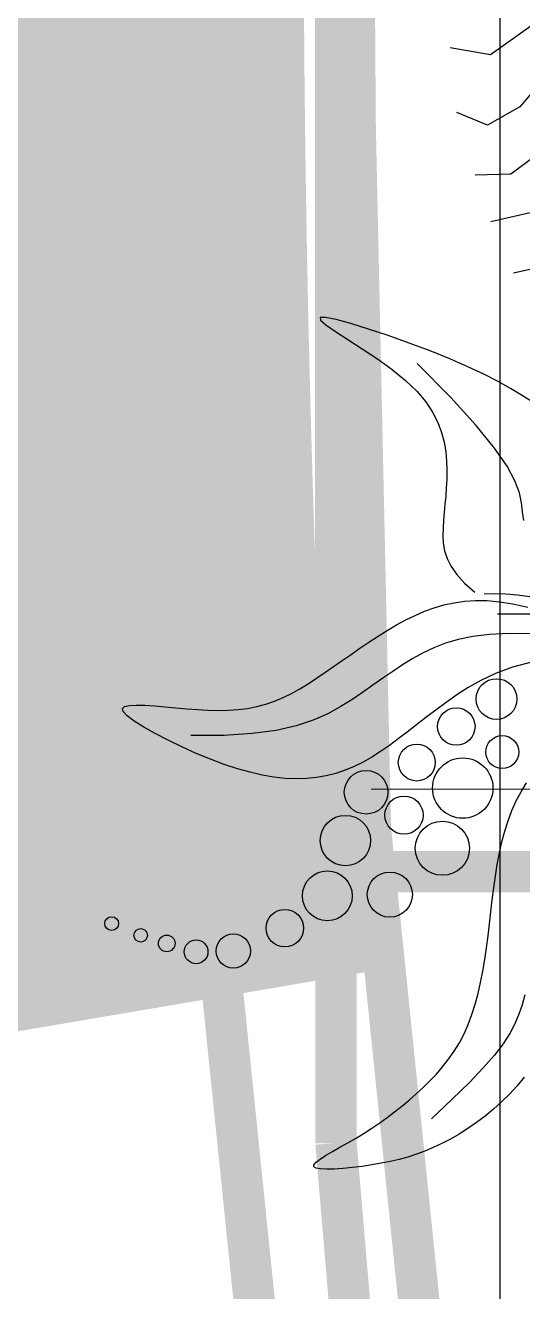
# Model space of a CAD drawing. Header units: millimetres. Extents: x -1030105 to 906887, y -616134 to 1220667.
# Drawn here: x -102164 to -101563, y 518476 to 520007 of the extents above; entities that cross this region are included whole.
import ezdxf
from ezdxf.enums import TextEntityAlignment as Align

# ---------------------------------------------------------------- set-up
doc = ezdxf.new("R2010")
doc.units = ezdxf.units.MM
doc.header["$MEASUREMENT"] = 0
for name, pattern in [('CENTER', [2, 1.25, -0.25, 0.25, -0.25]), ('DASH', [0.35, 0.25, -0.1]), ('DASHED', [0.75, 0.5, -0.25])]:
    doc.linetypes.add(name, pattern=pattern)
doc.layers.add('A-Furniture', color=143, linetype='Continuous')
doc.layers.add('A-Tree', color=98, linetype='Continuous')
doc.layers.add('A-Wall', color=6, linetype='Continuous', lineweight=9)
doc.styles.add('Arial_Bold', font='arialbd.ttf')

# ---------------------------------------------------------------- blocks, each defined once
blk = doc.blocks.new('FUR')
at = {"layer": 'A-Furniture', "color": 8, "linetype": 'DASH', "lineweight": 9, "ltscale": 1000, "const_width": 50}
blk.add_lwpolyline([(-33574.116996225, 38198.03701352875), (-3.274180926382542e-10, 38211.88251353393), (0, 0), (-7049.126603505938, -1.164153218269348e-10, -0.3011393681377011), (-23981.73349209089, -18888.11748647457), (-49064.43265007329, -18888.11748647457, -0.06124952190979967), (-52473.9447657284, -15923.13210822688), (-52473.9447657284, -15923.13210822688, -0.127607782766149), (-56769.0085550223, -7888.247632739716), (-57047.06649999994, -6235.426486474578, -0.1924218543560013), (-53256.03130311794, 9916.925028712954), (-55726.52506250713, 11649.12232822133, -0.09220963238652186), (-52805.8425345454, 17542.93784715806, -0.09579334497253111), (-54512.04080293298, 23938.01559452759, -0.1077169431674273), (-53957.97341630229, 28268.68321032356, -0.2285839789093287), (-47025.84992466056, 33492.16687116434, 0.2045490622853214), (-42688.61020563537, 36230.61212708103, 0.1311708844373413), (-42047.51066320275, 38025.4441493589, -0.3035398224954187), (-39524.66233420366, 41042.55836063065, -0.3273425619805889)], format="xyb", close=True, dxfattribs=at)
blk = doc.blocks.new('CAY8')
at = {"color": 0, "linetype": 'ByBlock'}
for p, q in [((72.6462484009553, -233.6212179550257), (80.36799304202032, -234.7430225601256)), ((135.7716502886051, -226.8643371331036), (143.0001645456814, -231.5870624488289)), ((143.0001645456814, -231.5870624488289), (149.9533863285778, -236.6349181787937)), ((80.36799304202032, -234.7430225601256), (88.02091485676101, -236.3681536329805)), ((88.02091485676101, -236.3681536329805), (95.63733993699316, -238.6039457755087)), ((95.63733993699316, -238.6039457755087), (103.5040313038353, -241.6994570438019)), ((103.5040313038353, -241.6994570438019), (111.9713612101423, -245.939176357364)), ((149.9533863285778, -236.6349181787937), (156.6083745520609, -241.9797680675165)), ((156.6083745520609, -241.9797680675165), (162.9505303616697, -247.5809707781427)), ((-220.3902810532218, -252.2313189676697), (-218.4597183817805, -269.5819007549562)), ((-82.51026915557122, -254.1169279278674), (-89.75338225807172, -250.7041029385055)), ((111.9713612101423, -245.939176357364), (121.3897019096203, -251.6075926352405)), ((121.3897019096203, -251.6075926352405), (132.1094256544038, -258.9891947965425)), ((162.9505303616697, -247.5809707781427), (168.9673404604564, -253.3947587066341)), ((168.9673404604564, -253.3947587066341), (174.646291551735, -259.3773642463984)), ((-204.1770515958979, -259.5315958244446), (-202.42883978797, -277.208990010824)), ((-183.0144601664633, -256.6710789009794), (-176.9606315655237, -271.6489539665472)), ((-74.99186362957516, -257.0420574059808), (-82.51026915557122, -254.1169279278674)), ((-67.21067902791219, -259.5107539848304), (-74.99186362957516, -257.0420574059808)), ((-59.17922869827999, -261.5542802762702), (-67.21067902791219, -259.5107539848304)), ((-50.910025987263, -263.2038988930053), (-59.17922869827999, -261.5542802762702)), ((-42.41558424301729, -264.4908724468896), (-50.910025987263, -263.2038988930053)), ((132.1094256544038, -258.9891947965425), (144.480904698461, -268.3684717614942)), ((174.646291551735, -259.3773642463984), (179.9748703394089, -265.4850197928736)), ((-491.998555731856, -267.1843394822918), (-478.5144525400665, -305.2933315241371)), ((-232.2925154350505, -264.4540834785057), (-232.6673759386158, -274.1677182105032)), ((-225.4979072458282, -276.9266904407614), (-224.2572398332832, -265.0453329040593)), ((-218.4597183817805, -269.5819007549562), (-216.1801887473976, -287.6287594048317)), ((-176.9606315655237, -271.6489539665472), (-170.6690503297777, -284.1508366801845)), ((-33.70841681199636, -265.446463549908), (-42.41558424301729, -264.4908724468896)), ((-24.80520811560382, -266.1061031210684), (-33.70841681199636, -265.446463549908)), ((-15.73932686849548, -266.5218953043277), (-24.80520811560382, -266.1061031210684)), ((-6.548312858443751, -266.7501125522376), (-15.73932686849548, -266.5218953043277)), ((2.730294126124136, -266.8470273151233), (-6.548312858443751, -266.7501125522376)), ((12.05895429710836, -266.8689120448162), (2.730294126124136, -266.8470273151233)), ((21.40012786575426, -266.8720391924926), (12.05895429710836, -266.8689120448162)), ((30.71627504422395, -266.9126812095255), (21.40012786575426, -266.8720391924926)), ((39.96985604467955, -267.0471105474844), (30.71627504422395, -266.9126812095255)), ((49.12437382765529, -267.3284734300451), (39.96985604467955, -267.0471105474844)), ((58.1475023521507, -267.7974111751373), (49.12437382765529, -267.3284734300451)), ((67.0079583255374, -268.4914388730595), (58.1475023521507, -267.7974111751373)), ((75.67445845630027, -269.4480716137823), (67.0079583255374, -268.4914388730595)), ((84.11571945154901, -270.7048244879315), (75.67445845630027, -269.4480716137823)), ((92.30045801944107, -272.2992125858054), (84.11571945154901, -270.7048244879315)), ((100.1973908680684, -274.2687509973093), (92.30045801944107, -272.2992125858054)), ((144.480904698461, -268.3684717614942), (158.8545112940574, -280.0299124484864)), ((179.9748703394089, -265.4850197928736), (184.9405635263993, -271.6739577403187)), ((184.9405635263993, -271.6739577403187), (189.5308578166096, -277.9004104833857)), ((-382.1369582711759, -280.5191678593528), (-386.0671761674075, -288.4390074663079)), ((-311.1615428909699, -281.6154388263149), (-319.8676678219981, -286.0469024348331)), ((-303.6942347764834, -279.0784840748584), (-311.1615428909699, -281.6154388263149)), ((-296.9214151545875, -277.4512688822488), (-303.6942347764834, -279.0784840748584)), ((-290.3550654839328, -275.8803265096849), (-296.9214151545875, -277.4512688822488)), ((-232.6673759386158, -274.1677182105032), (-232.4497407309591, -283.1527273037846)), ((-225.9726720699673, -287.4634887535703), (-225.4979072458282, -276.9266904407614)), ((-202.42883978797, -277.208990010824), (-200.051834827942, -292.1571656302822)), ((107.7752347048681, -276.6509548135273), (100.1973908680684, -274.2687509973093)), ((115.012091218452, -279.4697920142189), (107.7752347048681, -276.6509548135273)), ((121.9236020216067, -282.6950421409838), (115.012091218452, -279.4697920142189)), ((128.5347937070492, -286.2829376254067), (121.9236020216067, -282.6950421409838)), ((158.8545112940574, -280.0299124484864), (175.580617695161, -294.2580057777432)), ((189.5308578166096, -277.9004104833857), (193.7332399130264, -284.1206104171197)), ((-529.3913997838954, -289.0289628083901), (-515.9073176128059, -327.1379701222595)), ((-386.0671761674075, -288.4390074663079), (-390.1538102710019, -297.4592877890009)), ((-319.8676678219981, -286.0469024348331), (-330.3569378940429, -293.3576441991518)), ((-232.4497407309591, -283.1527273037846), (-231.677232809101, -291.6000383943301)), ((-231.677232809101, -291.6000383943301), (-230.3874751692765, -299.7005791187748)), ((-225.7366224230991, -296.962190919452), (-225.9726720699673, -287.4634887535703)), ((-200.051834827942, -292.1571656302822), (-197.086704929503, -304.8169243489083)), ((-170.6690503297777, -284.1508366801845), (-164.1928979695349, -294.6831801166245)), ((134.8706928684132, -290.1897108989415), (128.5347937070492, -286.2829376254067)), ((140.9563260979576, -294.3715943929765), (134.8706928684132, -290.1897108989415)), ((193.7332399130264, -284.1206104171197), (197.543538717453, -290.3053791371694)), ((197.543538717453, -290.3053791371694), (200.990951921196, -296.4838950474932)), ((-632.8932330630832, -297.3127294289934), (-606.485776964355, -314.8783949206172)), ((-570.0478983648045, -299.0504627287573), (-554.2241888582848, -315.9424792570117)), ((-390.1538102710019, -297.4592877890009), (-394.3655773400151, -307.6800488660792)), ((-330.3569378940429, -293.3576441991518), (-343.1736814322994, -304.5324334157831)), ((-224.8448464234079, -305.7292600156343), (-225.7366224230991, -296.962190919452)), ((-164.1928979695349, -294.6831801166245), (-157.5853559955631, -303.7524373504693)), ((146.8167199897744, -298.7848205387691), (140.9563260979576, -294.3715943929765)), ((152.4769011361877, -303.3856217676421), (146.8167199897744, -298.7848205387691)), ((200.990951921196, -296.4838950474932), (204.1130194145098, -302.6999257534389)), ((-394.3655773400151, -307.6800488660792), (-398.6711941330923, -319.2013307352736)), ((-343.1736814322994, -304.5324334157831), (-358.8622267604569, -320.5560393838587)), ((-237.188692089765, -315.6561589348184), (-231.2516542652502, -307.0631377521186)), ((-223.3495074840084, -314.0278975558813), (-224.8448464234079, -305.7292600156343)), ((-197.086704929503, -304.8169243489083), (-193.574118305949, -315.6290678338391)), ((-157.5853559955631, -303.7524373504693), (-150.8996059181063, -311.8650614567796)), ((-150.8996059181063, -311.8650614567796), (-144.1888292470812, -319.4535174951288)), ((157.961896130766, -308.1302305115732), (152.4769011361877, -303.3856217676421)), ((163.2936032423986, -312.983215882201), (157.961896130766, -308.1302305115732)), ((204.1130194145098, -302.6999257534389), (206.9472810867319, -308.9972388603546)), ((206.9472810867319, -308.9972388603546), (209.5312768271997, -315.4196019740466)), ((-669.2106336615961, -313.7078491626144), (-643.6715679430908, -341.8954535040884)), ((-606.485776964355, -314.8783949206172), (-589.6112859545083, -338.1041392634852)), ((-554.2241888582848, -315.9424792570117), (-550.3394072156643, -343.2829084500536)), ((-398.6711941330923, -319.2013307352736), (-403.0393774094682, -332.1231734356898)), ((-358.8622267604569, -320.5560393838587), (-377.9669022031867, -342.4132314012004)), ((-243.0099818703147, -322.3859352725467), (-237.188692089765, -315.6561589348184)), ((-221.2910701985875, -321.9482588012161), (-223.3495074840084, -314.0278975558813)), ((-193.574118305949, -315.6290678338391), (-189.5547431714276, -325.0343977519497)), ((-144.1888292470812, -319.4535174951288), (-137.5062074940415, -326.6543184660241)), ((168.4814074436163, -317.9424937139975), (163.2936032423986, -312.983215882201)), ((173.5315653824018, -323.0143165224708), (168.4814074436163, -317.9424937139975)), ((209.5312768271997, -315.4196019740466), (211.9025465264294, -322.010782699339)), ((-260.1234780962313, -333.7717443035272), (-254.4429633588861, -331.2061330476408)), ((-254.4429633588861, -331.2061330476408), (-248.7499351219212, -327.4900616734503)), ((-248.7499351219212, -327.4900616734503), (-243.0099818703147, -322.3859352725467)), ((-218.7070744581852, -329.5372374479539), (-221.2910701985875, -321.9482588012161)), ((-215.6350601512222, -336.8417271940471), (-218.7070744581852, -329.5372374479539)), ((-189.5547431714276, -325.0343977519497), (-185.0692477400207, -333.4737157700492)), ((-137.5062074940415, -326.6543184660241), (-130.9049221679215, -333.5299893538304)), ((178.4503337074584, -328.2049368221469), (173.5315653824018, -323.0143165224708)), ((183.2439690670308, -333.5206071282064), (178.4503337074584, -328.2049368221469)), ((211.9025465264294, -322.010782699339), (214.0986300738896, -328.8145486416452)), ((214.0986300738896, -328.8145486416452), (216.1570673589176, -335.8746674067716)), ((-589.6112859545083, -338.1041392634852), (-596.5991135140994, -362.6982451911299)), ((-403.0393774094682, -332.1231734356898), (-407.4388439269369, -346.5456170055168)), ((-336.0327627507486, -341.5748711151591), (-328.9554521976661, -340.1430478748862)), ((-328.9554521976661, -340.1430478748862), (-322.0225663225774, -339.1301425110269)), ((-322.0225663225774, -339.1301425110269), (-315.2367119871469, -338.4423674140689)), ((-315.2367119871469, -338.4423674140689), (-308.5947607650651, -338.0046924774779)), ((-308.5947607650651, -338.0046924774779), (-302.0935842309391, -337.7420875943917)), ((-302.0935842309391, -337.7420875943917), (-295.7300539587868, -337.5795226569662)), ((-295.7300539587868, -337.5795226569662), (-289.5010415232809, -337.4419675591907)), ((-289.5010415232809, -337.4419675591907), (-283.4034184989632, -337.2543921932211)), ((-283.4034184989632, -337.2543921932211), (-277.4340564595241, -336.941766452981)), ((-277.4340564595241, -336.941766452981), (-271.584613132085, -336.4019660967078)), ((-271.584613132085, -336.4019660967078), (-265.8258908491098, -335.4244903499766)), ((-265.8258908491098, -335.4244903499766), (-260.1234780962313, -333.7717443035272)), ((-212.1125671678874, -343.9086217365966), (-215.6350601512222, -336.8417271940471)), ((-185.0692477400207, -333.4737157700492), (-180.159864387233, -341.334677241297)), ((-180.159864387233, -341.334677241297), (-174.8750821380581, -348.7923522649053)), ((-130.9049221679215, -333.5299893538304), (-124.438154780406, -340.1430551435678)), ((-124.438154780406, -340.1430551435678), (-118.159086841215, -346.556040819667)), ((187.9187281089708, -338.967579955568), (183.2439690670308, -333.5206071282064)), ((192.480867482047, -344.5521078198053), (187.9187281089708, -338.967579955568)), ((216.1570673589176, -335.8746674067716), (218.0966283267062, -343.1828023815233)), ((-643.6715679430908, -341.8954535040884), (-645.5970360062329, -373.4572995177568)), ((-407.4388439269369, -346.5456170055168), (-411.8143266258612, -362.4155151368013)), ((-377.9669022031867, -342.4132314012004), (-401.0320360850292, -371.0887787648444)), ((-365.2179387677661, -355.0552702219411), (-357.8528212774236, -350.147054283274)), ((-357.8528212774236, -350.147054283274), (-350.5127305828628, -346.3892991991434)), ((-350.5127305828628, -346.3892991991434), (-343.2289499763192, -343.5944298500599)), ((-343.2289499763192, -343.5944298500599), (-336.0327627507486, -341.5748711151591)), ((-208.1771353980421, -350.7848147723107), (-212.1125671678874, -343.9086217365966)), ((-203.8663047308928, -357.5171999987488), (-208.1771353980421, -350.7848147723107)), ((-174.8750821380581, -348.7923522649053), (-169.2649541776027, -355.9686646265673)), ((-118.159086841215, -346.556040819667), (-112.1208998611819, -352.8314713672789)), ((196.9366438341767, -350.2804432355097), (192.480867482047, -344.5521078198053)), ((201.2787577422878, -356.1161132718607), (196.9366438341767, -350.2804432355097)), ((218.0966283267062, -343.1828023815233), (219.8610031423323, -350.5222000789272)), ((219.8610031423323, -350.5222000789272), (221.375112026597, -357.6240027934018)), ((-372.5767997625062, -361.3015221355508), (-365.2179387677661, -355.0552702219411)), ((-199.2176150567593, -364.1526711129463), (-203.8663047308928, -357.5171999987488)), ((-169.2649541776027, -355.9686646265673), (-163.3795336930034, -362.9855381123034)), ((-112.1208998611819, -352.8314713672789), (-106.3767753500924, -359.0318717707687)), ((-106.3767753500924, -359.0318717707687), (-100.9798948187799, -365.2197670155492)), ((205.4456854986947, -361.8517432147546), (201.2787577422878, -356.1161132718607)), ((221.375112026597, -357.6240027934018), (222.563875200367, -364.2193528197586)), ((-411.8143266258612, -362.4155151368013), (-416.0146231733434, -379.0669761398367)), ((-387.1506190948621, -378.5584343684368), (-379.8981209688845, -369.0733851445093)), ((-379.8981209688845, -369.0733851445093), (-372.5767997625062, -361.3015221355508)), ((-194.2727773638962, -370.7292641221484), (-199.2176150567593, -364.1526711129463)), ((-163.3795336930034, -362.9855381123034), (-157.2688738698253, -369.9648965077413)), ((-157.2688738698253, -369.9648965077413), (-150.9830278952704, -377.0286635985085)), ((-100.9798948187799, -365.2197670155492), (-95.97770451662473, -371.4535137640323)), ((209.3623473236748, -367.2372329042828), (205.4456854986947, -361.8517432147546)), ((212.9536634382257, -372.0224821794891), (209.3623473236748, -367.2372329042828)), ((222.563875200367, -364.2193528197586), (223.3522128841814, -370.039392452547)), ((223.3522128841814, -370.039392452547), (223.6650452984486, -374.8152639865784)), ((-416.0146231733434, -379.0669761398367), (-419.864547416435, -395.6809219785773)), ((-394.2811125878925, -389.7702168933156), (-387.1506190948621, -378.5584343684368)), ((-189.0901870362923, -377.2495842744374), (-194.2727773638962, -370.7292641221484)), ((-183.7324105568532, -383.7073791293496), (-189.0901870362923, -377.2495842744374)), ((-150.9830278952704, -377.0286635985085), (-144.5720489548385, -384.2987631702326)), ((-95.97770451662473, -371.4535137640323), (-91.39470964935572, -377.7747953921262)), ((-91.39470964935572, -377.7747953921262), (-87.24968016183811, -384.2211269524105)), ((216.1445540622972, -375.957390880596), (212.9536634382257, -372.0224821794891)), ((218.8599394169523, -378.7918588470402), (216.1445540622972, -375.957390880596)), ((221.0247397229268, -380.2757859189787), (218.8599394169523, -378.7918588470402)), ((222.563875200367, -380.1590719363721), (221.0247397229268, -380.2757859189787)), ((223.4272926637077, -378.278109716337), (222.563875200367, -380.1590719363721)), ((223.6650452984486, -374.8152639865784), (223.4272926637077, -378.278109716337)), ((-401.148826853334, -402.026167664224), (-394.2811125878925, -389.7702168933156)), ((-178.2620144081575, -390.096396245046), (-183.7324105568532, -383.7073791293496)), ((-172.7415650735038, -396.4103831796874), (-178.2620144081575, -390.096396245046)), ((-144.5720489548385, -384.2987631702326), (-138.0859902348147, -391.8971190093926)), ((-87.24968016183811, -384.2211269524105), (-83.56138599933001, -390.830023499233)), ((-419.864547416435, -395.6809219785773), (-423.1889132040214, -411.4382746179599)), ((-167.2336290350777, -402.6430874924172), (-172.7415650735038, -396.4103831796874)), ((-138.0859902348147, -391.8971190093926), (-131.5889823804446, -400.009743078901)), ((-83.56138599933001, -390.830023499233), (-80.3485971059763, -397.6390000860247)), ((-80.3485971059763, -397.6390000860247), (-77.63008342703506, -404.6855717658891)), ((-407.5910890352516, -414.4696935920128), (-401.148826853334, -402.026167664224)), ((-161.8007727761124, -408.7882567417237), (-167.2336290350777, -402.6430874924172)), ((-156.5055627795791, -414.8396384863572), (-161.8007727761124, -408.7882567417237)), ((-131.5889823804446, -400.009743078901), (-125.2014658709795, -409.0790000548059)), ((-125.2014658709795, -409.0790000548059), (-119.0579586445656, -419.6113427910295)), ((-77.63008342703506, -404.6855717658891), (-75.42461490730602, -412.0072535926502)), ((-423.1889132040214, -411.4382746179599), (-425.8125343839401, -425.5199560217425)), ((-413.4452262783652, -426.2442015877295), (-407.5910890352516, -414.4696935920128)), ((-151.4063944291393, -420.8003590267017), (-156.5055627795791, -414.8396384863572)), ((-75.42461490730602, -412.0072535926502), (-73.75096149178535, -419.6415606193459)), ((-425.8125343839401, -425.5199560217425), (-427.560224804356, -437.1068881546653)), ((-418.5485657278532, -436.4930985617666), (-413.4452262783652, -426.2442015877295)), ((-146.5449787129819, -426.7110596303955), (-151.4063944291393, -420.8003590267017)), ((-141.9588555217542, -432.6217603078239), (-146.5449787129819, -426.7110596303955)), ((-119.0579586445656, -419.6113427910295), (-113.2929786393488, -432.1132241417563)), ((-73.75096149178535, -419.6415606193459), (-72.62476480092118, -427.6228816485291)), ((-72.62476480092118, -427.6228816485291), (-72.0491531586722, -435.9731004767509)), ((-427.560224804356, -437.1068881546653), (-428.256798313434, -445.3799929800934)), ((-422.7384345276496, -444.3597914253023), (-418.5485657278532, -436.4930985617666)), ((-137.6855647448592, -438.5824810691756), (-141.9588555217542, -432.6217603078239)), ((-133.762646271176, -444.6432419239845), (-137.6855647448592, -438.5824810691756)), ((-113.2929786393488, -432.1132241417563), (-108.0410437934097, -447.0910969608431)), ((-72.0491531586722, -435.9731004767509), (-72.02412656556226, -444.7109746490296)), ((-428.256798313434, -445.3799929800934), (-427.7270687585533, -449.5201924634221)), ((-425.852159823391, -448.9876870891221), (-422.7384345276496, -444.3597914253023)), ((-130.2276399916791, -450.8540628821775), (-133.762646271176, -444.6432419239845)), ((-108.0410437934097, -447.0910969608431), (-103.4366720444359, -465.0514141016229)), ((-72.02412656556226, -444.7109746490296), (-72.54968502139491, -453.8552617106452)), ((-427.7270687585533, -449.5201924634221), (-425.852159823391, -448.9876870891221)), ((-127.1180857949203, -457.2649639540086), (-130.2276399916791, -450.8540628821775)), ((-124.4715235711537, -463.925965149012), (-127.1180857949203, -457.2649639540086)), ((-72.54968502139491, -453.8552617106452), (-73.62582852630112, -463.4247192066814)), ((-122.3098515894653, -470.8745814775957), (-124.4715235711537, -463.925965149012)), ((-103.4366720444359, -465.0514141016229), (-99.61438133096635, -486.5006284188039)), ((-73.62582852630112, -463.4247192066814), (-75.25255707982251, -473.4381046818944)), ((-120.592401635904, -478.0983079535345), (-122.3098515894653, -470.8745814775957)), ((-75.25255707982251, -473.4381046818944), (-77.42987068202456, -483.9141756822191)), ((-119.2628638757433, -485.5721345893817), (-120.592401635904, -478.0983079535345)), ((-118.2649284747149, -493.2710513987386), (-119.2628638757433, -485.5721345893817)), ((-99.61438133096635, -486.5006284188039), (-96.70868959114705, -511.9451927653918)), ((-77.42987068202456, -483.9141756822191), (-80.15776933323468, -494.8716897524773)), ((-117.5422855981578, -501.1700483954028), (-118.2649284747149, -493.2710513987386)), ((-80.15776933323468, -494.8716897524773), (-83.41122644027746, -506.2585427049034)), ((-117.038625411149, -509.2441155928445), (-117.5422855981578, -501.1700483954028)), ((-83.41122644027746, -506.2585427049034), (-87.06510903773415, -517.739183419877)), ((-116.6976380797478, -517.4682430042067), (-117.038625411149, -509.2441155928445)), ((-116.4630137693584, -525.8174206428284), (-116.6976380797478, -517.4682430042067)), ((-116.2732287711824, -534.2114080524316), (-116.4630137693584, -525.8174206428284)), ((-87.06510903773415, -517.739183419877), (-90.96925756615929, -528.9071990453867)), ((-116.0459038837344, -542.3490428971545), (-116.2732287711824, -534.2114080524316)), ((-90.96925756615929, -528.9071990453867), (-94.97351246728613, -539.3561767281772)), ((-115.6934460304092, -549.8739323716491), (-116.0459038837344, -542.3490428971545)), ((-94.97351246728613, -539.3561767281772), (-98.92771418206212, -548.6797036170228)), ((-115.1282621355185, -556.4296836701087), (-115.6934460304092, -549.8739323716491)), ((-98.92771418206212, -548.6797036170228), (-102.6817031518276, -556.4713668582099)), ((-114.2627591232431, -561.6599039869234), (-115.1282621355185, -556.4296836701087)), ((-113.0093439172397, -565.2082005162865), (-114.2627591232431, -561.6599039869234)), ((-111.2804234417545, -566.7181804529155), (-113.0093439172397, -565.2082005162865)), ((-106.08531981753, -562.3247536005128), (-108.9884046205752, -565.8334509907418)), ((-102.6817031518276, -556.4713668582099), (-106.08531981753, -562.3247536005128)), ((-108.9884046205752, -565.8334509907418), (-111.2804234417545, -566.7181804529155))]:
    blk.add_line(p, q, dxfattribs=at)
for centre, radius in [((-111.1820400085398, -272.0462033319909), 12.7195865036326), ((-151.2400618266311, -281.085589283377), 15.71009876382772), ((-80.16936203082696, -299.164323467061), 23.27999257596779), ((-32.3581772137095, -309.4950233263644), 20.86410866022382), ((-126.688366006003, -309.4950233263644), 14.43790307745188), ((-95.67571401101122, -336.613143461369), 14.20473588090774), ((-54.32548536825743, -341.7784933912171), 14.72419676962489), ((7.699844604447208, -345.6525105534074), 17.37954461395085), ((-68.53963052391009, -372.7706118288024), 16.83705964930526), ((-29.77378954723645, -384.3926633153733), 19.41314046695245), ((14.16080077881088, -393.4320304070188), 19.19855683043559), ((42.58909109044362, -423.1328160773392), 14.43790307745188), ((64.55639924466414, -460.5816360717126), 13.16945528490697), ((68.43296775255476, -488.9910889743751), 9.131262557783701), ((64.55639924466414, -512.2351730879072), 6.458236968624959), ((60.67980475405238, -532.8965916661891), 5.165368789029579), ((54.21882259696758, -556.1406946390034), 5.324531751637381)]:
    blk.add_circle(centre, radius, dxfattribs=at)
blk = doc.blocks.new('CÂY')
at = {"layer": 'A-Tree', "color": 8, "ltscale": 10, "xscale": 1.569782766103746, "yscale": 1.569782766103746, "zscale": 1.569782766103746, "rotation": 263.4853596317483}
blk.add_blockref('CAY8', (-11989.33999173625, 9795.025505653233), dxfattribs=at)
blk = doc.blocks.new('BỐ TRÍ LAY OUT')
at = {"layer": 'A-Furniture', "color": 3}
for name, p in [('CÂY', (4286.75486311756, 4469.288343299762)), ('FUR', (48783.7433631176, 18654.71482977469))]:
    blk.add_blockref(name, p, dxfattribs=at)
blk = doc.blocks.new('*U1487')
at = {"color": 8, "linetype": 'CENTER', "ltscale": 500}
blk.add_line((-6401.947800033063, 7821.122373916886), (-6401.947800033064, 8224.897619178022), dxfattribs=at)
at = {"style": 'Arial_Bold'}
blk.add_attdef('TRUC', text='', height=2.5, dxfattribs=at).set_placement((-6401.947800032925, 7811.817619178007), align=Align.MIDDLE_CENTER)
blk = doc.blocks.new('TRỤC')
at = {"color": 0, "xscale": 199.9999999999901, "yscale": 199.9999999999901, "zscale": 199.9999999999901}
blk.add_blockref('*U1487', (1280389.560006549, -1575802.327948784), dxfattribs=at)
blk = doc.blocks.new('TƯỜNG KIẾN TRÚC')
at = {"color": 0, "linetype": 'DASH', "ltscale": 1000, "const_width": 50}
for points in [[(-51499.23377862526, -53235.29282352049, -0.1786191053957846), (-54896.73269433202, -44447.30900000851), (-57112.21089955815, -44447.30900000862, -0.02155110565457903), (-57295.81949999952, -42836.67899503955), (-57296.31014499976, -41114.18555226841)], [(-57253.42743822862, -42508.56044544757), (-52294.97845692304, -42508.56044544757, -0.4234674845155981), (-49005.51908506756, -45903.27478213992), (-49005.51908506756, -46761.61106704792)]]:
    blk.add_lwpolyline(points, format="xyb", dxfattribs=at)
at = {"color": 0}
blk.add_lwpolyline([(-57253.42743822862, -42408.56044544757), (-52294.97845692304, -42408.56044544757, -0.4233295591207221), (-48905.51908506756, -45904.83768510527), (-48905.51908506756, -46761.61106704792), (-49058.01908563497, -46761.61106704792)], format="xyb", dxfattribs=at)
at = {"color": 0, "const_width": 50}
blk.add_lwpolyline([(-57246.21905261721, -42602.37068987137), (-59409.74643573305, -42969.45567016874, 0.3659412979444954), (-61135.38700251374, -45121.87329179677, 0.0450071005246337), (-60690.77560484735, -49470.92558191495, 0.1620892894414481), (-56830.91708503431, -56364.14356976992, 0.1933850795687879), (-54279.94149597501, -57092.5587343435, 0.2015619879370782), (-51129.45223710453, -55388.36867325811, 392.1318763364482)], format="xyb", dxfattribs=at)
blk = doc.blocks.new('KIẾN TRÚC')
h = blk.add_hatch(color=9)
h.dxf.hatch_style = 1
edge = h.paths.add_edge_path(flags=16)
edge.add_line((62281.95049999998, 27412.02927138517), (55232.82389649404, 27412.02927138505))
edge.add_arc((32545.50878812408, 30716.66293956665), 22926.72829924391, 284.53695158247865, 351.7125813344091, ccw=False)
edge.add_line((38300.21700792988, 8523.911784915952), (13217.51784992669, 8523.911784910597))
edge.add_arc((23753.10182550838, 24110.84943410289), 18813.58963585476, 227.7677182561868, 235.9442986410003, ccw=False)
edge.add_arc((7788.819823088517, 12733.3910908635), 4187.039666959467, 236.0590124962323, 322.4360737019827, ccw=False)
edge.add_arc((13873.5970987339, 18503.25729619298), 12505.26566685072, 190.8327360748526, 227.6605687844487, ccw=False)
edge.add_arc((25477.52443721271, 20792.18331255531), 24332.69085544715, 180.6832153365221, 190.991126688788, ccw=False)
edge.add_arc((3282.93561756362, 20557.21277457592), 2137.084471138149, 101.08076224722828, 181.479400931386, ccw=False)
edge.add_line((2872.204064266523, 22654.45611475036), (4986.06665855035, 23013.11448664329))
edge.add_arc((28039.69241930227, 24288.4119512235), 23088.87273861522, 153.2014320220877, 183.1663029992741, ccw=False)
edge.add_arc((10232.26976538847, 40544.64471371844), 6483.106001901682, 182.8401094538115, 244.3962742115525, ccw=False)
edge.add_arc((-6425.00274742386, 39970.86676714511), 10185.26120742048, 1.420812516492314, 26.70695635716553)
edge.add_arc((10590.58143904217, 49414.25633883046), 9292.69259551461, 144.7133172211654, 211.5754885360199, ccw=False)
edge.add_arc((-12326.15115191392, 64090.21360378864), 17935.64217367859, 328.7375359512051, 356.1899532233969)
edge.add_arc((16735.32676788772, 62308.59922571364), 11181.04393981935, 84.1243873636841, 176.9761863570094, ccw=False)
edge.add_arc((20708.98128665387, 99752.52490135818), 26473.21942281876, 263.8653720447036, 288.4869561324928)
edge.add_arc((35667.35201082098, 54479.70646712999), 21207.13938727637, 73.35106851793267, 108.03023985438841, ccw=False)
edge.add_arc((44765.46109434243, 84516.17499720305), 10177.42256554817, 252.7258710955127, 285.7130125077479)
edge.add_arc((49658.99676799333, 68415.98596348311), 6655.601145545619, 49.49953772748103, 108.7311152981473, ccw=False)
edge.add_arc((48035.04809900769, 66009.84854850778), 9545.540963997893, -2.328829575281418, 51.46764420018991, ccw=False)
edge.add_line((57572.70516659174, 65621.96975748474), (49483.50000000001, 65623.9117849106))
edge.add_line((49483.50000000001, 65623.9117849106), (62281.95049999965, 65623.9117849191))
edge.add_line((62281.95049999965, 65623.9117849191), (62281.95049999998, 27412.02927138517))
h.paths.add_polyline_path([(0, 77895.5), (64428.50000000001, 77895.5), (64428.50000000001, -0.577250000089407), (-1.792749999687658, 0.577250000089407)])
at = {"color": 3}
blk.add_blockref('TRỤC', (5188.757962470409, 8718.304113260703), dxfattribs=at)
at = {"layer": 'A-Wall'}
blk.add_blockref('TƯỜNG KIẾN TRÚC', (62285.79396247002, 65615.61311326921), dxfattribs=at)

msp = doc.modelspace()

# ---------------------------------------------------------------- linework, layer by layer
at = {"color": 1, "linetype": 'DASHED', "ltscale": 1000, "const_width": 50}
msp.add_lwpolyline([(-95670.36382637039, 506057.7127576224, -0.1976179126471055), (-98776.4909959755, 504407.8530505756, -0.1933850795687879), (-101327.4665850348, 505136.2682151492, -0.1620892894414481), (-105187.3251048478, 512029.4862030041, -0.0450071005246337), (-105631.9365025142, 516378.5384931223, -0.3659412979444954), (-103906.2959357335, 518530.9561147504), (-101743.9030274843, 518897.8486090698, -0.1357393945070406), (-99338.88206733699, 530570.340333024, -0.2750178852905023), (-103021.3730096331, 536099.9135275302, 0.1107814983251507), (-104104.8374997806, 540424.9028483479, -0.3003100923854334), (-103773.2822078853, 550658.8466900261, 0.1203599662960986), (-101208.6497629923, 558774.9105705839, -0.4288681078624456), (-88898.57935298752, 569307.4033231586, 0.107847157214301), (-77675.15854412533, 570521.9329957211, -0.1524819869208155), (-65035.16077594279, 570674.3053047663, 0.1449358142641596), (-59256.79872041271, 570595.5800135372, -0.2643588036035894), (-52796.99522499467, 569353.4099046133, -0.2237263001650759), (-49205.79483340826, 561498.4697574847), (-44496.54950000049, 561500.4117849191), (-44496.54950000002, 523288.5292713851), (-51545.67610350606, 523288.5292713851, -0.3011393681377011), (-68478.28299209109, 504400.4117849106), (-93560.98215007345, 504400.4117849106, -0.03627546227429911), (-95670.36382637039, 506057.7127576224)], format="xyb", dxfattribs=at)
msp.add_lwpolyline([(-78070.66649622499, 561486.5662849139), (-44496.54950000049, 561500.4117849191), (-44496.54950000002, 523288.5292713852), (-51545.67610350606, 523288.5292713851, -0.3011393681377011), (-68478.28299209109, 504400.4117849106), (-93560.98215007345, 504400.4117849106, -0.06124952190979967), (-96970.49426572846, 507365.3971631583), (-95985.65071073879, 508253.6354169543, -0.1789094553322439), (-99393.28219433251, 517053.1027849106), (-101543.616, 517053.1027849106, -0.1924218543560013), (-97752.580803118, 533205.4543000981), (-100223.0745625073, 534937.6515996065, -0.09220963238652186), (-97302.3920345456, 540831.4671185432, -0.09579334497253111), (-99008.59030293307, 547226.5448659128, -0.1077169431674273), (-98454.52291630238, 551557.2124817087, -0.2285839789093287), (-91522.39942466054, 556780.6961425495, 0.2045490622853214), (-87185.15970563545, 559519.1413984662, 0.1311708844373413), (-86544.06016320275, 561313.9734207441, -0.3035398224954187), (-84021.21183420374, 564331.0876320158, -0.3273425619805889)], format="xyb", close=True, dxfattribs=at)

# ---------------------------------------------------------------- block references
at = {"color": 3}
for name, p in [('KIẾN TRÚC', (-106778.5, 495876.5)), ('BỐ TRÍ LAY OUT', (-93480.29286311776, 504642.1131132607))]:
    msp.add_blockref(name, p, dxfattribs=at)

doc.saveas('drawing.dxf')
